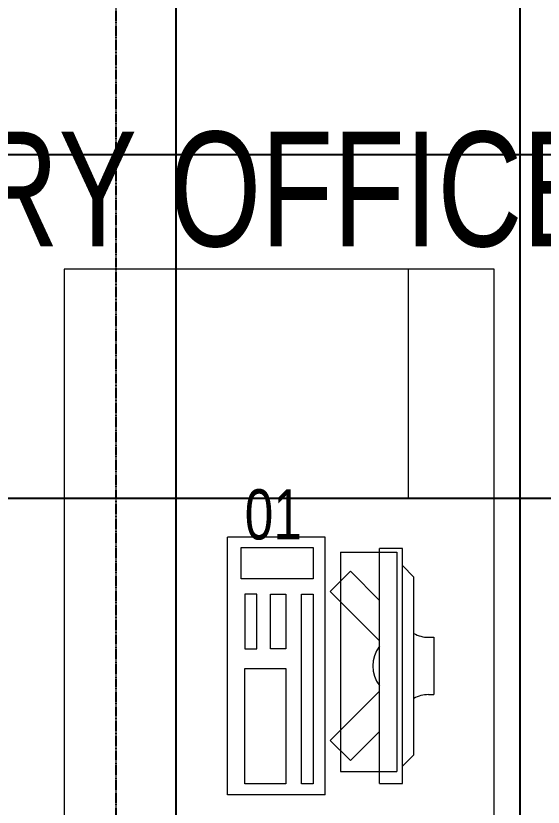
# Model space of a CAD drawing. Extents: x -178977 to 231842, y -29287 to 19916.
# Drawn here: x 40396 to 41316, y -149 to 1232 of the extents above; entities that cross this region are included whole.
import ezdxf
from ezdxf import colors
from ezdxf.entities.mleader import LeaderData, LeaderLine
from ezdxf.math import Vec2, Vec3

# ---------------------------------------------------------------- set-up
doc = ezdxf.new("R2010")
doc.units = 0
doc.header["$LTSCALE"] = 0.25
for name, pattern in [('01-First Floor-FUR$0$HIDDEN', [9.525, 6.35, -3.175]), ('DASHDOT', [25.4, 12.7, -6.35, 0, -6.35]), ('HIDDEN', [9.525, 6.35, -3.175])]:
    doc.linetypes.add(name, pattern=pattern)
for name, color, linetype, lineweight in [('01-First Floor-FUR$0$72_EGR_BASE_TEXT', 252, 'Continuous', 5), ('01-First Floor-FUR$0$72_EGR_EQP_TAG', 142, 'Continuous', 5), ('01-First Floor-FUR$0$LOADING', 253, 'Continuous', 5), ('E-LITE-CIRC', 6, 'Continuous', 25), ('E-LITE-CLNG-CNDT', 6, 'DASHDOT', 35), ('E-POWR-FLOR-CNDT', 6, 'HIDDEN', 25)]:
    doc.layers.add(name, color=color, linetype=linetype, lineweight=lineweight)
doc.layers.add('01-First Floor-FUR$0$FALSE CEILING', color=251, linetype='Continuous')
doc.styles.add('01-First Floor-FUR$0$X3G_ENTITY_257CFD', font='swisscl.ttf', dxfattribs={"height": 200})
doc.styles.add('01-First Floor-FUR$0$X3G_ENTITY_9EC9', font='swisscl.ttf', dxfattribs={"height": 0.2})
doc.styles.add('DC_SIMPLEX', font='SIMPLEX.shx', dxfattribs={"width": 0.7})

# ---------------------------------------------------------------- blocks, each defined once
blk = doc.blocks.new('01-First Floor-FUR$0$ITCWLS1-P')
at = {"layer": '01-First Floor-FUR$0$LOADING'}
for p, q in [((-0.17, 0.45), (-0.17, 0)), ((-0.17, 0.45), (0, 0.45)), ((0, 0.45), (0, 0)), ((-0.2651, 0.43, 0), (-0.3051, 0.43, 0)), ((-0.3051, 0.43, 0), (-0.3051, 0.02, 0)), ((-0.2651, 0.43, 0), (-0.2651, 0.02, 0)), ((-0.1496, 0.4305), (-0.1291, 0.4305)), ((-0.1291, 0.4305), (-0.1291, 0.4089)), ((-0.197, 0.4094), (-0.295, 0.4094)), ((-0.295, 0.0264), (-0.295, 0.4094)), ((-0.197, 0.0264), (-0.197, 0.4094)), ((-0.3251, 0.38, 0), (-0.3051, 0.4, 0)), ((-0.3251, 0.38, 0), (-0.3251, 0.07, 0)), ((-0.3503, 0.275), (-0.3596, 0.275)), ((-0.3596, 0.175), (-0.3596, 0.275)), ((-0.3503, 0.175), (-0.3596, 0.175)), ((-0.3251, 0.07, 0), (-0.3051, 0.05, 0)), ((-0.3051, 0.02, 0), (-0.2651, 0.02, 0)), ((-0.197, 0.0264), (-0.295, 0.0264)), ((-0.17, 0), (0, 0))]:
    blk.add_line(p, q, dxfattribs=at)
at = {"layer": '01-First Floor-FUR$0$LOADING', "extrusion": (2.48281e-10, 3.18408e-10, -1)}
for p, q in [((-0.2651, 0.3395), (-0.2144, 0.3902)), ((-0.1791, 0.3548), (-0.2144, 0.3902)), ((-0.2651, 0.2688), (-0.1791, 0.3548))]:
    blk.add_line(p, q, dxfattribs=at)
at = {"layer": '01-First Floor-FUR$0$LOADING', "extrusion": (2.48281e-10, -3.18408e-10, -1)}
for p, q in [((-0.2651, 0.1812), (-0.1791, 0.0952)), ((-0.2651, 0.1105), (-0.2144, 0.0598)), ((-0.1791, 0.0952), (-0.2144, 0.0598))]:
    blk.add_line(p, q, dxfattribs=at)
at = {"layer": '01-First Floor-FUR$0$LOADING'}
for points in [[(-0.1291, 0.4089), (-0.1291, 0.1), (-0.1496, 0.1), (-0.1496, 0.4305)], [(-0.1496, 0.1), (-0.1496, 0.1), (-0.1496, 0.1), (-0.1496, 0.1), (-0.1496, 0.1), (-0.1496, 0.1), (-0.1496, 0.1), (-0.1496, 0.1), (-0.1496, 0.1)], [(-0.1496, 0.1), (-0.1496, 0.1), (-0.1496, 0.1), (-0.1496, 0.1), (-0.1496, 0.1), (-0.1496, 0.1), (-0.1496, 0.1), (-0.1496, 0.1), (-0.1496, 0.1), (-0.1496, 0.1), (-0.1496, 0.1), (-0.1496, 0.1), (-0.1496, 0.1), (-0.1496, 0.1), (-0.1496, 0.1), (-0.1496, 0.1), (-0.1496, 0.1), (-0.1496, 0.1)], [(-0.1496, 0.1), (-0.1496, 0.1), (-0.1496, 0.1), (-0.1496, 0.1), (-0.1496, 0.1), (-0.1496, 0.1), (-0.1496, 0.1), (-0.1496, 0.1), (-0.1496, 0.1), (-0.1496, 0.1)], [(-0.1496, 0.1), (-0.1496, 0.1), (-0.1496, 0.1), (-0.1496, 0.1), (-0.1496, 0.1), (-0.1496, 0.1), (-0.1496, 0.1)], [(-0.1496, 0.1), (-0.1496, 0.1), (-0.1496, 0.1), (-0.1496, 0.1), (-0.1496, 0.1), (-0.1496, 0.1), (-0.1496, 0.1), (-0.1496, 0.1), (-0.1496, 0.1), (-0.1496, 0.1)], [(-0.1496, 0.1), (-0.1496, 0.1), (-0.1496, 0.1), (-0.1496, 0.1), (-0.1496, 0.1), (-0.1496, 0.1), (-0.1496, 0.1), (-0.1496, 0.1), (-0.1496, 0.1), (-0.1496, 0.1), (-0.1496, 0.1), (-0.1496, 0.1), (-0.1496, 0.1), (-0.1496, 0.1), (-0.1496, 0.1)], [(-0.1496, 0.1), (-0.1496, 0.1), (-0.1496, 0.1), (-0.1496, 0.1), (-0.1496, 0.1), (-0.1496, 0.1), (-0.1496, 0.1), (-0.1496, 0.1), (-0.1496, 0.1), (-0.1496, 0.1)], [(-0.1496, 0.1), (-0.1496, 0.1), (-0.1496, 0.1), (-0.1496, 0.1), (-0.1496, 0.1), (-0.1496, 0.1), (-0.1496, 0.1), (-0.1496, 0.1), (-0.1496, 0.1), (-0.1496, 0.1)], [(-0.1496, 0.1), (-0.1496, 0.1), (-0.1496, 0.1), (-0.1496, 0.1), (-0.1496, 0.1), (-0.1496, 0.1), (-0.1496, 0.1), (-0.1496, 0.1), (-0.1496, 0.1), (-0.1496, 0.1), (-0.1496, 0.1), (-0.1496, 0.1), (-0.1496, 0.1), (-0.1496, 0.1), (-0.1496, 0.1), (-0.1496, 0.1), (-0.1496, 0.1), (-0.1496, 0.1), (-0.1496, 0.1), (-0.1496, 0.1), (-0.1496, 0.1), (-0.1496, 0.1), (-0.1496, 0.1), (-0.1496, 0.1), (-0.1496, 0.1), (-0.1496, 0.1), (-0.1496, 0.1), (-0.1496, 0.1), (-0.1496, 0.1), (-0.1496, 0.1), (-0.1496, 0.1), (-0.1496, 0.1), (-0.1496, 0.1), (-0.1496, 0.1), (-0.1496, 0.1), (-0.1496, 0.1), (-0.1496, 0.1), (-0.1496, 0.1), (-0.1496, 0.1), (-0.1496, 0.1), (-0.1496, 0.1), (-0.1496, 0.1), (-0.1496, 0.1), (-0.1496, 0.1), (-0.1496, 0.1), (-0.1496, 0.1), (-0.1496, 0.1), (-0.1496, 0.1), (-0.1496, 0.1), (-0.1496, 0.1), (-0.1496, 0.1), (-0.1496, 0.1), (-0.1496, 0.1), (-0.1496, 0.1)], [(-0.1496, 0.1), (-0.1496, 0.1), (-0.1496, 0.1), (-0.1496, 0.1), (-0.1496, 0.1), (-0.1496, 0.1), (-0.1496, 0.1), (-0.1496, 0.1), (-0.1496, 0.1), (-0.1496, 0.1), (-0.1496, 0.1), (-0.1496, 0.1), (-0.1496, 0.1), (-0.1496, 0.1), (-0.1496, 0.1), (-0.1496, 0.1), (-0.1496, 0.1), (-0.1496, 0.1), (-0.1496, 0.1), (-0.1496, 0.1), (-0.1496, 0.1), (-0.1496, 0.1), (-0.1496, 0.1), (-0.1496, 0.1), (-0.1496, 0.1), (-0.1496, 0.1), (-0.1496, 0.1), (-0.1496, 0.1), (-0.1496, 0.1), (-0.1496, 0.1), (-0.1496, 0.1), (-0.1496, 0.1), (-0.1496, 0.1), (-0.1496, 0.1), (-0.1496, 0.1), (-0.1496, 0.1), (-0.1496, 0.1), (-0.1496, 0.1), (-0.1496, 0.1), (-0.1496, 0.1), (-0.1496, 0.1), (-0.1496, 0.1), (-0.1496, 0.1), (-0.1496, 0.1), (-0.1496, 0.1), (-0.1496, 0.1), (-0.1496, 0.1), (-0.1496, 0.1), (-0.1496, 0.1), (-0.1496, 0.1), (-0.1496, 0.1), (-0.1496, 0.1), (-0.1496, 0.1), (-0.1496, 0.1), (-0.1496, 0.1), (-0.1496, 0.1), (-0.1496, 0.1), (-0.1496, 0.1), (-0.1496, 0.1), (-0.1496, 0.1), (-0.1496, 0.1), (-0.1496, 0.1), (-0.1496, 0.1), (-0.1496, 0.1), (-0.1496, 0.1), (-0.1496, 0.1), (-0.1496, 0.1), (-0.1496, 0.1), (-0.1496, 0.1), (-0.1496, 0.1), (-0.1496, 0.1), (-0.1496, 0.1), (-0.1496, 0.1), (-0.1496, 0.1), (-0.1496, 0.1), (-0.1496, 0.1), (-0.1496, 0.1), (-0.1496, 0.1), (-0.1496, 0.1), (-0.1496, 0.1), (-0.1496, 0.1), (-0.1496, 0.1), (-0.1496, 0.1), (-0.1496, 0.1), (-0.1496, 0.1), (-0.1496, 0.1), (-0.1496, 0.1), (-0.1496, 0.1), (-0.1496, 0.1)], [(-0.1496, 0.1), (-0.1496, 0.1), (-0.1496, 0.1), (-0.1496, 0.1), (-0.1496, 0.1), (-0.1496, 0.1), (-0.1496, 0.1), (-0.1496, 0.1), (-0.1496, 0.1), (-0.1496, 0.1), (-0.1496, 0.1), (-0.1496, 0.1)], [(-0.1496, 0.1), (-0.1496, 0.1), (-0.1496, 0.1), (-0.1496, 0.1), (-0.1496, 0.1), (-0.1496, 0.1), (-0.1496, 0.1)], [(-0.1496, 0.1), (-0.1496, 0.1), (-0.1496, 0.1), (-0.1496, 0.1), (-0.1496, 0.1), (-0.1496, 0.1), (-0.1496, 0.1), (-0.1496, 0.1), (-0.1496, 0.1), (-0.1496, 0.1), (-0.1496, 0.1), (-0.1496, 0.1), (-0.1496, 0.1), (-0.1496, 0.1), (-0.1496, 0.1), (-0.1496, 0.1), (-0.1496, 0.1)], [(-0.1496, 0.1), (-0.1496, 0.1), (-0.1496, 0.1), (-0.1496, 0.1), (-0.1496, 0.1), (-0.1496, 0.1), (-0.1496, 0.1), (-0.1496, 0.1), (-0.1496, 0.1), (-0.1496, 0.1), (-0.1496, 0.1), (-0.1496, 0.1), (-0.1496, 0.1), (-0.1496, 0.1), (-0.1496, 0.1), (-0.1496, 0.1), (-0.1496, 0.1), (-0.1496, 0.1), (-0.1496, 0.1), (-0.1496, 0.1), (-0.1496, 0.1), (-0.1496, 0.1), (-0.1496, 0.1), (-0.1496, 0.1), (-0.1496, 0.1), (-0.1496, 0.1), (-0.1496, 0.1), (-0.1496, 0.1), (-0.1496, 0.1), (-0.1496, 0.1), (-0.1496, 0.1), (-0.1496, 0.1), (-0.1496, 0.1), (-0.1496, 0.1), (-0.1496, 0.1), (-0.1496, 0.1), (-0.1496, 0.1), (-0.1496, 0.1), (-0.1496, 0.1), (-0.1496, 0.1), (-0.1496, 0.1), (-0.1496, 0.1), (-0.1496, 0.1), (-0.1496, 0.1), (-0.1496, 0.1), (-0.1496, 0.1), (-0.1496, 0.1), (-0.1496, 0.1), (-0.1496, 0.1), (-0.1496, 0.1), (-0.1496, 0.1), (-0.1496, 0.1), (-0.1496, 0.1), (-0.1496, 0.1), (-0.1496, 0.1), (-0.1496, 0.1), (-0.1496, 0.1), (-0.1496, 0.1), (-0.1496, 0.1), (-0.1496, 0.1), (-0.1496, 0.1), (-0.1496, 0.1), (-0.1496, 0.1), (-0.1496, 0.1), (-0.1496, 0.1), (-0.1496, 0.1), (-0.1496, 0.1), (-0.1496, 0.1), (-0.1496, 0.1), (-0.1496, 0.1), (-0.1496, 0.1), (-0.1496, 0.1), (-0.1496, 0.1), (-0.1496, 0.1), (-0.1496, 0.1), (-0.1496, 0.1), (-0.1496, 0.1), (-0.1496, 0.1), (-0.1496, 0.1), (-0.1496, 0.1), (-0.1496, 0.1), (-0.1496, 0.1), (-0.1496, 0.1), (-0.1496, 0.1), (-0.1496, 0.1), (-0.1496, 0.1), (-0.1496, 0.1), (-0.1496, 0.1), (-0.1496, 0.1), (-0.1496, 0.1), (-0.1496, 0.1), (-0.1496, 0.1), (-0.1496, 0.1), (-0.1496, 0.1), (-0.1496, 0.1), (-0.1496, 0.1), (-0.1496, 0.1), (-0.1496, 0.1), (-0.1496, 0.1), (-0.1496, 0.1), (-0.1496, 0.1), (-0.1496, 0.1), (-0.1496, 0.1), (-0.1496, 0.1), (-0.1496, 0.1), (-0.1496, 0.1), (-0.1496, 0.1), (-0.1496, 0.1), (-0.1496, 0.1), (-0.1496, 0.1), (-0.1496, 0.1)], [(-0.1496, 0.1), (-0.1496, 0.1), (-0.1496, 0.1), (-0.1496, 0.1), (-0.1496, 0.1), (-0.1496, 0.1), (-0.1496, 0.1), (-0.1496, 0.1)]]:
    blk.add_lwpolyline(points, dxfattribs=at)
for points in [[(-0.1019, 0.4305), (-0.0304, 0.4305), (-0.0304, 0.2294), (-0.1019, 0.2294)], [(-0.1019, 0.1954), (-0.0747, 0.1954), (-0.0747, 0.1), (-0.1019, 0.1)], [(-0.0304, 0.1954), (-0.0508, 0.1954), (-0.0508, 0.1), (-0.0304, 0.1)], [(-0.1496, 0.1), (-0.1496, 0.1), (-0.1496, 0.1), (-0.1496, 0.1), (-0.1496, 0.1), (-0.1496, 0.1), (-0.1496, 0.1), (-0.1496, 0.1), (-0.1496, 0.1), (-0.1496, 0.1), (-0.1496, 0.1), (-0.1496, 0.1), (-0.1496, 0.1), (-0.1496, 0.1), (-0.1496, 0.1), (-0.1496, 0.1), (-0.1496, 0.1), (-0.1496, 0.1), (-0.1496, 0.1), (-0.1496, 0.1), (-0.1496, 0.1), (-0.1496, 0.1), (-0.1496, 0.1), (-0.1496, 0.1), (-0.1496, 0.1), (-0.1496, 0.1), (-0.1496, 0.1), (-0.1496, 0.1), (-0.1496, 0.1), (-0.1496, 0.1), (-0.1496, 0.1), (-0.1496, 0.1), (-0.1496, 0.1), (-0.1496, 0.1), (-0.1496, 0.1), (-0.1496, 0.1), (-0.1496, 0.1), (-0.1496, 0.1), (-0.1496, 0.1), (-0.1496, 0.1), (-0.1496, 0.1), (-0.1496, 0.1), (-0.1496, 0.1), (-0.1496, 0.1), (-0.1496, 0.1), (-0.1496, 0.1), (-0.1496, 0.1), (-0.1496, 0.1), (-0.1496, 0.1), (-0.1496, 0.1), (-0.1496, 0.1), (-0.1496, 0.1), (-0.1496, 0.1), (-0.1496, 0.1), (-0.1496, 0.1), (-0.1496, 0.1), (-0.1496, 0.1), (-0.1496, 0.1), (-0.1496, 0.1), (-0.1496, 0.1), (-0.1496, 0.1), (-0.1496, 0.1), (-0.1496, 0.1), (-0.1496, 0.1), (-0.1496, 0.1), (-0.1496, 0.1), (-0.1496, 0.1), (-0.1496, 0.1), (-0.1496, 0.1), (-0.1496, 0.1), (-0.1496, 0.1), (-0.1496, 0.1), (-0.1496, 0.1), (-0.1496, 0.1), (-0.1496, 0.1), (-0.1496, 0.1), (-0.1496, 0.1), (-0.1496, 0.1), (-0.1496, 0.1), (-0.1496, 0.1), (-0.1496, 0.1), (-0.1496, 0.1), (-0.1496, 0.1), (-0.1496, 0.1), (-0.1496, 0.1), (-0.1496, 0.1), (-0.1496, 0.1), (-0.1496, 0.1), (-0.1496, 0.1), (-0.1496, 0.1), (-0.1496, 0.1), (-0.1496, 0.1), (-0.1496, 0.1), (-0.1496, 0.1), (-0.1496, 0.1), (-0.1496, 0.1), (-0.1496, 0.1), (-0.1496, 0.1), (-0.1496, 0.1), (-0.1496, 0.1), (-0.1496, 0.1), (-0.1496, 0.1), (-0.1496, 0.1), (-0.1496, 0.1), (-0.1496, 0.1), (-0.1496, 0.1), (-0.1496, 0.1), (-0.1496, 0.1), (-0.1496, 0.1), (-0.1496, 0.1), (-0.1496, 0.1), (-0.1496, 0.1), (-0.1496, 0.1), (-0.1496, 0.1), (-0.1496, 0.1), (-0.1496, 0.1), (-0.1496, 0.1), (-0.1496, 0.1), (-0.1496, 0.1), (-0.1496, 0.1), (-0.1496, 0.1), (-0.1496, 0.1), (-0.1496, 0.1), (-0.1496, 0.1), (-0.1496, 0.1), (-0.1496, 0.1), (-0.1496, 0.1), (-0.1496, 0.1), (-0.1496, 0.1), (-0.1496, 0.1), (-0.1496, 0.1), (-0.1496, 0.1), (-0.1496, 0.1), (-0.1496, 0.1), (-0.1496, 0.1), (-0.1496, 0.1), (-0.1496, 0.1), (-0.1496, 0.1), (-0.1496, 0.1), (-0.1496, 0.1), (-0.1496, 0.1), (-0.1496, 0.1), (-0.1496, 0.1), (-0.1496, 0.1), (-0.1496, 0.1), (-0.1496, 0.1), (-0.1496, 0.1), (-0.1496, 0.1), (-0.1496, 0.1), (-0.1496, 0.1), (-0.1496, 0.1), (-0.1496, 0.1), (-0.1496, 0.1), (-0.1496, 0.1), (-0.1496, 0.1), (-0.1496, 0.1), (-0.1496, 0.1), (-0.1496, 0.1), (-0.1496, 0.1), (-0.1496, 0.1), (-0.1496, 0.1), (-0.1496, 0.1), (-0.1496, 0.1), (-0.1496, 0.1), (-0.1496, 0.1), (-0.1496, 0.1), (-0.1496, 0.1), (-0.1496, 0.1), (-0.1496, 0.1), (-0.1496, 0.1), (-0.1496, 0.1), (-0.1496, 0.1), (-0.1496, 0.1), (-0.1496, 0.1), (-0.1496, 0.1), (-0.1496, 0.1), (-0.1496, 0.1), (-0.1496, 0.1), (-0.1496, 0.1), (-0.1496, 0.1), (-0.1496, 0.1), (-0.1496, 0.1), (-0.1496, 0.1), (-0.1496, 0.1), (-0.1496, 0.1), (-0.1496, 0.1), (-0.1496, 0.1), (-0.1496, 0.1), (-0.1496, 0.1), (-0.1496, 0.1), (-0.1496, 0.1), (-0.1496, 0.1), (-0.1496, 0.1), (-0.1496, 0.1), (-0.1496, 0.1), (-0.1496, 0.1), (-0.1496, 0.1), (-0.1496, 0.1), (-0.1496, 0.1), (-0.1496, 0.1), (-0.1496, 0.1), (-0.1496, 0.1), (-0.1496, 0.1), (-0.1496, 0.1), (-0.1496, 0.1), (-0.1496, 0.1), (-0.1496, 0.1), (-0.1496, 0.1), (-0.1496, 0.1), (-0.1496, 0.1), (-0.1496, 0.1), (-0.1496, 0.1), (-0.1496, 0.1), (-0.1496, 0.1), (-0.1496, 0.1), (-0.1496, 0.1), (-0.1496, 0.1), (-0.1496, 0.1), (-0.1496, 0.1), (-0.1496, 0.1), (-0.1496, 0.1), (-0.1496, 0.1), (-0.1496, 0.1), (-0.1496, 0.1), (-0.1496, 0.1), (-0.1496, 0.1), (-0.1496, 0.1), (-0.1496, 0.1), (-0.1496, 0.1), (-0.1496, 0.1), (-0.1496, 0.1), (-0.1496, 0.1), (-0.1496, 0.1), (-0.1496, 0.1), (-0.1496, 0.1), (-0.1496, 0.1), (-0.1496, 0.1), (-0.1496, 0.1), (-0.1496, 0.1), (-0.1496, 0.1), (-0.1496, 0.1), (-0.1496, 0.1), (-0.1496, 0.1), (-0.1496, 0.1), (-0.1496, 0.1), (-0.1496, 0.1), (-0.1496, 0.1), (-0.1496, 0.1), (-0.1496, 0.1), (-0.1496, 0.1), (-0.1496, 0.1), (-0.1496, 0.1), (-0.1496, 0.1), (-0.1496, 0.1), (-0.1496, 0.1), (-0.1496, 0.1), (-0.1496, 0.1), (-0.1496, 0.1), (-0.1496, 0.1), (-0.1496, 0.1), (-0.1496, 0.1), (-0.1496, 0.1), (-0.1496, 0.1), (-0.1496, 0.1), (-0.1496, 0.1), (-0.1496, 0.1), (-0.1496, 0.1), (-0.1496, 0.1), (-0.1496, 0.1), (-0.1496, 0.1), (-0.1496, 0.1), (-0.1496, 0.1), (-0.1496, 0.1), (-0.1496, 0.1), (-0.1496, 0.1), (-0.1496, 0.1), (-0.1496, 0.1)], [(-0.1496, 0.1), (-0.1496, 0.1), (-0.1496, 0.1), (-0.1496, 0.1), (-0.1496, 0.1), (-0.1496, 0.1), (-0.1496, 0.1), (-0.1496, 0.1), (-0.1496, 0.1), (-0.1496, 0.1), (-0.1496, 0.1), (-0.1496, 0.1), (-0.1496, 0.1), (-0.1496, 0.1), (-0.1496, 0.1), (-0.1496, 0.1), (-0.1496, 0.1), (-0.1496, 0.1), (-0.1496, 0.1), (-0.1496, 0.1), (-0.1496, 0.1), (-0.1496, 0.1), (-0.1496, 0.1), (-0.1496, 0.1), (-0.1496, 0.1), (-0.1496, 0.1), (-0.1496, 0.1), (-0.1496, 0.1), (-0.1496, 0.1), (-0.1496, 0.1), (-0.1496, 0.1), (-0.1496, 0.1), (-0.1496, 0.1), (-0.1496, 0.1), (-0.1496, 0.1), (-0.1496, 0.1), (-0.1496, 0.1), (-0.1496, 0.1), (-0.1496, 0.1), (-0.1496, 0.1), (-0.1496, 0.1), (-0.1496, 0.1), (-0.1496, 0.1), (-0.1496, 0.1), (-0.1496, 0.1), (-0.1496, 0.1), (-0.1496, 0.1), (-0.1496, 0.1), (-0.1496, 0.1), (-0.1496, 0.1), (-0.1496, 0.1), (-0.1496, 0.1), (-0.1496, 0.1), (-0.1496, 0.1), (-0.1496, 0.1), (-0.1496, 0.1), (-0.1496, 0.1), (-0.1496, 0.1), (-0.1496, 0.1), (-0.1496, 0.1), (-0.1496, 0.1), (-0.1496, 0.1), (-0.1496, 0.1), (-0.1496, 0.1), (-0.1496, 0.1), (-0.1496, 0.1), (-0.1496, 0.1), (-0.1496, 0.1), (-0.1496, 0.1), (-0.1496, 0.1), (-0.1496, 0.1), (-0.1496, 0.1), (-0.1496, 0.1), (-0.1496, 0.1), (-0.1496, 0.1), (-0.1496, 0.1), (-0.1496, 0.1), (-0.1496, 0.1), (-0.1496, 0.1), (-0.1496, 0.1), (-0.1496, 0.1), (-0.1496, 0.1), (-0.1496, 0.1), (-0.1496, 0.1), (-0.1496, 0.1), (-0.1496, 0.1), (-0.1496, 0.1), (-0.1496, 0.1), (-0.1496, 0.1), (-0.1496, 0.1), (-0.1496, 0.1), (-0.1496, 0.1), (-0.1496, 0.1), (-0.1496, 0.1), (-0.1496, 0.1), (-0.1496, 0.1), (-0.1496, 0.1), (-0.1496, 0.1), (-0.1496, 0.1), (-0.1496, 0.1), (-0.1496, 0.1), (-0.1496, 0.1), (-0.1496, 0.1), (-0.1496, 0.1), (-0.1496, 0.1), (-0.1496, 0.1), (-0.1496, 0.1), (-0.1496, 0.1), (-0.1496, 0.1), (-0.1496, 0.1), (-0.1496, 0.1), (-0.1496, 0.1), (-0.1496, 0.1), (-0.1496, 0.1), (-0.1496, 0.1), (-0.1496, 0.1), (-0.1496, 0.1), (-0.1496, 0.1), (-0.1496, 0.1), (-0.1496, 0.1), (-0.1496, 0.1), (-0.1496, 0.1), (-0.1496, 0.1), (-0.1496, 0.1), (-0.1496, 0.1), (-0.1496, 0.1), (-0.1496, 0.1), (-0.1496, 0.1), (-0.1496, 0.1), (-0.1496, 0.1), (-0.1496, 0.1), (-0.1496, 0.1), (-0.1496, 0.1), (-0.1496, 0.1), (-0.1496, 0.1), (-0.1496, 0.1), (-0.1496, 0.1), (-0.1496, 0.1), (-0.1496, 0.1), (-0.1496, 0.1), (-0.1496, 0.1), (-0.1496, 0.1), (-0.1496, 0.1), (-0.1496, 0.1), (-0.1496, 0.1), (-0.1496, 0.1), (-0.1496, 0.1), (-0.1496, 0.1), (-0.1496, 0.1), (-0.1496, 0.1), (-0.1496, 0.1), (-0.1496, 0.1), (-0.1496, 0.1), (-0.1496, 0.1), (-0.1496, 0.1), (-0.1496, 0.1), (-0.1496, 0.1), (-0.1496, 0.1), (-0.1496, 0.1), (-0.1496, 0.1), (-0.1496, 0.1), (-0.1496, 0.1), (-0.1496, 0.1), (-0.1496, 0.1), (-0.1496, 0.1), (-0.1496, 0.1), (-0.1496, 0.1), (-0.1496, 0.1), (-0.1496, 0.1), (-0.1496, 0.1), (-0.1496, 0.1), (-0.1496, 0.1), (-0.1496, 0.1), (-0.1496, 0.1), (-0.1496, 0.1), (-0.1496, 0.1), (-0.1496, 0.1), (-0.1496, 0.1), (-0.1496, 0.1), (-0.1496, 0.1), (-0.1496, 0.1), (-0.1496, 0.1), (-0.1496, 0.1), (-0.1496, 0.1), (-0.1496, 0.1), (-0.1496, 0.1), (-0.1496, 0.1), (-0.1496, 0.1), (-0.1496, 0.1), (-0.1496, 0.1), (-0.1496, 0.1), (-0.1496, 0.1), (-0.1496, 0.1), (-0.1496, 0.1), (-0.1496, 0.1), (-0.1496, 0.1), (-0.1496, 0.1), (-0.1496, 0.1), (-0.1496, 0.1), (-0.1496, 0.1), (-0.1496, 0.1), (-0.1496, 0.1), (-0.1496, 0.1), (-0.1496, 0.1), (-0.1496, 0.1), (-0.1496, 0.1), (-0.1496, 0.1), (-0.1496, 0.1), (-0.1496, 0.1), (-0.1496, 0.1), (-0.1496, 0.1), (-0.1496, 0.1), (-0.1496, 0.1), (-0.1496, 0.1)], [(-0.1496, 0.1), (-0.1496, 0.1), (-0.1496, 0.1), (-0.1496, 0.1), (-0.1496, 0.1), (-0.1496, 0.1), (-0.1496, 0.1), (-0.1496, 0.1), (-0.1496, 0.1), (-0.1496, 0.1), (-0.1496, 0.1), (-0.1496, 0.1), (-0.1496, 0.1), (-0.1496, 0.1), (-0.1496, 0.1), (-0.1496, 0.1), (-0.1496, 0.1), (-0.1496, 0.1), (-0.1496, 0.1), (-0.1496, 0.1), (-0.1496, 0.1), (-0.1496, 0.1), (-0.1496, 0.1), (-0.1496, 0.1), (-0.1496, 0.1), (-0.1496, 0.1), (-0.1496, 0.1), (-0.1496, 0.1), (-0.1496, 0.1), (-0.1496, 0.1), (-0.1496, 0.1), (-0.1496, 0.1), (-0.1496, 0.1), (-0.1496, 0.1), (-0.1496, 0.1), (-0.1496, 0.1), (-0.1496, 0.1), (-0.1496, 0.1), (-0.1496, 0.1), (-0.1496, 0.1), (-0.1496, 0.1), (-0.1496, 0.1), (-0.1496, 0.1), (-0.1496, 0.1), (-0.1496, 0.1), (-0.1496, 0.1), (-0.1496, 0.1), (-0.1496, 0.1), (-0.1496, 0.1), (-0.1496, 0.1), (-0.1496, 0.1), (-0.1496, 0.1), (-0.1496, 0.1), (-0.1496, 0.1), (-0.1496, 0.1), (-0.1496, 0.1), (-0.1496, 0.1), (-0.1496, 0.1), (-0.1496, 0.1), (-0.1496, 0.1), (-0.1496, 0.1), (-0.1496, 0.1), (-0.1496, 0.1), (-0.1496, 0.1), (-0.1496, 0.1), (-0.1496, 0.1), (-0.1496, 0.1), (-0.1496, 0.1), (-0.1496, 0.1), (-0.1496, 0.1), (-0.1496, 0.1), (-0.1496, 0.1), (-0.1496, 0.1), (-0.1496, 0.1), (-0.1496, 0.1), (-0.1496, 0.1), (-0.1496, 0.1), (-0.1496, 0.1), (-0.1496, 0.1), (-0.1496, 0.1), (-0.1496, 0.1), (-0.1496, 0.1), (-0.1496, 0.1), (-0.1496, 0.1), (-0.1496, 0.1), (-0.1496, 0.1), (-0.1496, 0.1), (-0.1496, 0.1), (-0.1496, 0.1), (-0.1496, 0.1), (-0.1496, 0.1), (-0.1496, 0.1), (-0.1496, 0.1), (-0.1496, 0.1), (-0.1496, 0.1), (-0.1496, 0.1), (-0.1496, 0.1), (-0.1496, 0.1), (-0.1496, 0.1), (-0.1496, 0.1), (-0.1496, 0.1), (-0.1496, 0.1), (-0.1496, 0.1), (-0.1496, 0.1), (-0.1496, 0.1), (-0.1496, 0.1), (-0.1496, 0.1), (-0.1496, 0.1), (-0.1496, 0.1), (-0.1496, 0.1), (-0.1496, 0.1), (-0.1496, 0.1), (-0.1496, 0.1), (-0.1496, 0.1), (-0.1496, 0.1), (-0.1496, 0.1), (-0.1496, 0.1), (-0.1496, 0.1), (-0.1496, 0.1), (-0.1496, 0.1), (-0.1496, 0.1), (-0.1496, 0.1), (-0.1496, 0.1), (-0.1496, 0.1), (-0.1496, 0.1), (-0.1496, 0.1), (-0.1496, 0.1), (-0.1496, 0.1), (-0.1496, 0.1), (-0.1496, 0.1), (-0.1496, 0.1), (-0.1496, 0.1), (-0.1496, 0.1), (-0.1496, 0.1), (-0.1496, 0.1), (-0.1496, 0.1), (-0.1496, 0.1), (-0.1496, 0.1), (-0.1496, 0.1), (-0.1496, 0.1), (-0.1496, 0.1), (-0.1496, 0.1), (-0.1496, 0.1), (-0.1496, 0.1), (-0.1496, 0.1), (-0.1496, 0.1), (-0.1496, 0.1), (-0.1496, 0.1), (-0.1496, 0.1), (-0.1496, 0.1), (-0.1496, 0.1), (-0.1496, 0.1), (-0.1496, 0.1), (-0.1496, 0.1), (-0.1496, 0.1), (-0.1496, 0.1), (-0.1496, 0.1), (-0.1496, 0.1), (-0.1496, 0.1), (-0.1496, 0.1), (-0.1496, 0.1), (-0.1496, 0.1), (-0.1496, 0.1), (-0.1496, 0.1), (-0.1496, 0.1), (-0.1496, 0.1), (-0.1496, 0.1), (-0.1496, 0.1), (-0.1496, 0.1), (-0.1496, 0.1), (-0.1496, 0.1), (-0.1496, 0.1), (-0.1496, 0.1), (-0.1496, 0.1), (-0.1496, 0.1), (-0.1496, 0.1), (-0.1496, 0.1), (-0.1496, 0.1), (-0.1496, 0.1), (-0.1496, 0.1), (-0.1496, 0.1), (-0.1496, 0.1), (-0.1496, 0.1), (-0.1496, 0.1), (-0.1496, 0.1), (-0.1496, 0.1), (-0.1496, 0.1), (-0.1496, 0.1), (-0.1496, 0.1), (-0.1496, 0.1), (-0.1496, 0.1), (-0.1496, 0.1), (-0.1496, 0.1), (-0.1496, 0.1), (-0.1496, 0.1), (-0.1496, 0.1), (-0.1496, 0.1), (-0.1496, 0.1), (-0.1496, 0.1), (-0.1496, 0.1), (-0.1496, 0.1), (-0.1496, 0.1), (-0.1496, 0.1), (-0.1496, 0.1), (-0.1496, 0.1), (-0.1496, 0.1), (-0.1496, 0.1), (-0.1496, 0.1), (-0.1496, 0.1), (-0.1496, 0.1), (-0.1496, 0.1), (-0.1496, 0.1), (-0.1496, 0.1), (-0.1496, 0.1), (-0.1496, 0.1), (-0.1496, 0.1), (-0.1496, 0.1), (-0.1496, 0.1), (-0.1496, 0.1)], [(-0.1496, 0.0727), (-0.0236, 0.0727), (-0.0236, 0.0182), (-0.1496, 0.0182)]]:
    blk.add_lwpolyline(points, close=True, dxfattribs=at)
for centre, radius, start, end in [((-0.3503, 0.325), 0.05, 270, 300.3093), ((-0.3089, 0.225), 0.0556, 321.9431, 38.0569), ((-0.3503, 0.125), 0.05, 59.6907, 90)]:
    blk.add_arc(centre, radius, start, end, dxfattribs=at)
blk = doc.blocks.new('01-First Floor-FUR$0$GF21043-P')
at = {"color": 0}
for p, q in [((0.8, 0.75), (-0.8, 0.75)), ((-0.8, 0.75), (-0.8, 0)), ((-0.8, 0), (0.8, 0))]:
    blk.add_line(p, q, dxfattribs=at)
at = {"color": 0, "linetype": '01-First Floor-FUR$0$HIDDEN'}
for p, q in [((-0.8, 0.6), (-0.4, 0.6)), ((-0.4, 0.6), (-0.4, 0))]:
    blk.add_line(p, q, dxfattribs=at)
blk = doc.blocks.new('01-First Floor-FUR')
at = {"layer": '01-First Floor-FUR$0$FALSE CEILING', "linetype": 'Continuous'}
for p, q in [((40676, -810), (40676, 2260)), ((41276, -810), (41276, 2260)), ((39480.1, 990), (43476, 990)), ((39482.1, 390), (43476, 390))]:
    blk.add_line(p, q, dxfattribs=at)
at = {"layer": '01-First Floor-FUR$0$LOADING', "extrusion": (-6.18937e-17, 3.19512e-06, 1), "xscale": 1000.000000000005, "yscale": 1000.000000000005, "zscale": 1000.000000000005, "rotation": 269.9999999999996}
blk.add_blockref('01-First Floor-FUR$0$GF21043-P', (40481, -10, -0.1), dxfattribs=at)
at = {"layer": '01-First Floor-FUR$0$LOADING', "xscale": 1000, "yscale": 1000, "zscale": 1000, "rotation": 180}
blk.add_blockref('01-First Floor-FUR$0$ITCWLS1-P', (40765.8, 322.5, -0.1), dxfattribs=at)
at = {"layer": '01-First Floor-FUR$0$72_EGR_BASE_TEXT', "insert": (41325.6, 1029.7, 0), "char_height": 200, "attachment_point": 2, "style": '01-First Floor-FUR$0$X3G_ENTITY_9EC9'}
blk.add_mtext('SECRETARY OFFICE ENDOCRINOLOGY', dxfattribs=at)
at = {"layer": '01-First Floor-FUR$0$72_EGR_EQP_TAG', "insert": (40845.6, 405.7, -0.1), "char_height": 87.47, "attachment_point": 2, "style": '01-First Floor-FUR$0$X3G_ENTITY_257CFD'}
blk.add_mtext('01', dxfattribs=at)
blk = doc.blocks.new('ARR0W')
at = {"color": 45}
blk.add_ellipse((0, 0), major_axis=(0.4, 0), ratio=0.4, dxfattribs=at)
at = {"color": 45, "ltscale": 0.5}
blk.add_solid([(-1.4, 0.1667), (-0.4, 0), (-1.4, -0.1667)], dxfattribs=at)

msp = doc.modelspace()

# ---------------------------------------------------------------- linework, layer by layer
at = {"layer": 'E-POWR-FLOR-CNDT', "elevation": -0.1}
msp.add_lwpolyline([(40571.3, -673.6), (40571.3, 1982.6), (40681, 2360)], dxfattribs=at)

# ---------------------------------------------------------------- block references
at = {"layer": 'E-LITE-CLNG-CNDT'}
msp.add_blockref('01-First Floor-FUR', (0, 0), dxfattribs=at)

# ---------------------------------------------------------------- leaders
at = {"layer": 'E-LITE-CIRC'}
ml = msp.add_multileader_mtext('Standard', dxfattribs=at)
ml.set_content('{\\Fdc_el_romans|c0;\\W0.8;TO\\Fromans|c0; \\Fsimplex|c0;PP-\\Fdc_el_romans|c0;F1\\Fsimplex|c0;/M47}', color=256, style='DC_SIMPLEX')
ml.set_leader_properties()
ml.set_arrow_properties(name='ARR0W')
ml.build(insert=Vec2(0, 0))
ml.multileader.update_dxf_attribs({"dogleg_length": 200, "arrow_head_size": 140, "scale": 100})
ctx = ml.context
ctx.base_point, ctx.scale, ctx.char_height, ctx.arrow_head_size, ctx.landing_gap_size, ctx.plane_origin, ctx.plane_x_axis, ctx.plane_y_axis = Vec3(26205.3, 1055.7, 0), 100, 200, 140, 140, Vec3(12871.9, -6258.5, 0), Vec3(1, -0.000001, 0), Vec3(0.000001, 1, 0)
notes = []
notes.append((ctx, [(1, (1, 1, 0), (26096.5, 1055.7, 0), (1, -0.000001, 0), 108.8, [(0, [(25215.6, 97, 0)], 0, [])])]))
ctx.mtext.insert, ctx.mtext.text_direction, ctx.mtext.rotation, ctx.mtext.width, ctx.mtext.flow_direction = Vec3(26345.3, 1189, 0), Vec3(1, -0.000001, 0), 6.283185, 1876.98, 5
for ctx, leaders in notes:
    for number, flags, end, landing, length, lines in leaders:
        leader = LeaderData()
        leader.index, (leader.has_last_leader_line, leader.has_dogleg_vector, leader.attachment_direction) = number, flags
        leader.last_leader_point, leader.dogleg_vector, leader.dogleg_length = Vec3(end), Vec3(landing), length
        for number, points, colour, breaks in lines:
            line = LeaderLine()
            line.index, line.vertices, line.color, line.breaks = number, Vec3.list(points), colors.encode_raw_color(colour), breaks
            leader.lines.append(line)
        ctx.leaders.append(leader)

doc.saveas('drawing.dxf')
